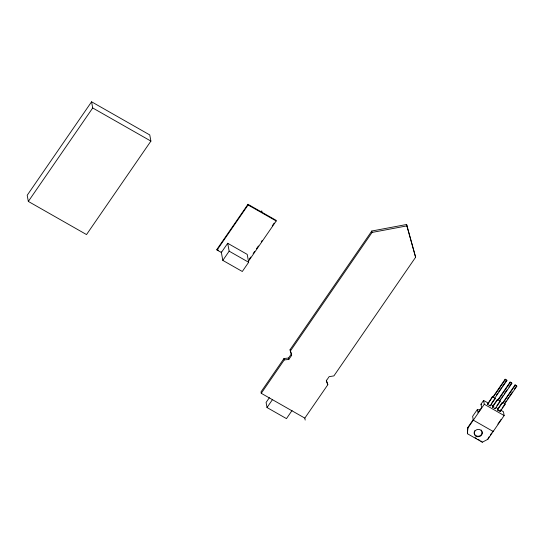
<?xml version="1.0" encoding="UTF-8"?>
<svg xmlns="http://www.w3.org/2000/svg" width="544" height="544" viewBox="0 0 544 544"><rect width="100%" height="100%" fill="white"/><g stroke="black" fill="none" stroke-linecap="round" stroke-linejoin="round"><path stroke-width="0.82" d="M473.226 419.655L467.826 427.502L467.452 433.738L482.324 442.204L487.784 439.321L504.152 415.562L503.452 411.747L500.507 410.074M467.452 433.738L467.826 427.502M91.576 101.796L27.2 195.269L28.329 201.43L86.523 234.573L150.899 141.1L149.763 134.939L91.576 101.796L92.704 107.957L28.329 201.43M221.238 251.811L222.809 260.386L242.304 271.49L248.656 262.276L247.207 254.381L227.705 243.277L221.36 252.491L217.056 250.043L216.934 249.356L247.962 204.299L276.066 220.306L276.196 220.986L248.506 261.195M217.056 250.043L248.091 204.979L247.962 204.299M222.809 260.386L229.16 251.172L227.705 243.277M249.336 259.128L250.764 257.047M253.15 253.579L254.585 251.498M256.496 248.73L258.407 245.956M261.27 241.794L262.222 240.407M272.252 225.848L274.162 223.081M304.824 418.118L327.814 384.737L326.291 380.793L329.134 376.666L333.9 375.897L415.616 257.251L406.62 224.488L371.79 231.023L290.074 349.676L291.394 353.906L288.551 358.04L283.982 358.516L260.998 391.898L261.256 393.305L304.824 418.118L305.184 420.07M261.256 393.305L284.24 359.924L283.982 358.516M284.24 359.924L288.81 359.448L291.652 355.32L290.333 351.084L372.048 232.431L406.878 225.896L415.616 257.251M269.362 397.698L266.084 402.458L267.016 407.538L286.464 418.615L292.04 410.516M267.016 407.538L272.592 399.439M480.692 409.482A3.312 3.04 -10.4 0 1 477.401 409.421L472.62 416.357L473.321 420.165L493.19 431.48L493.095 430.97M477.401 409.421L478.013 412.78L481.603 407.572L480.991 404.206L483.582 400.432L488.002 402.948M467.915 428.006L484.282 404.246L483.582 400.432M492.3 396.794L492.932 397.582L492.3 396.794L487.533 404.328L490.232 405.865L495.088 398.813L494.455 398.018L495.088 398.813M487.533 404.328L492.388 397.276M492.844 397.1L505.158 379.222L506.763 380.14L506.852 380.623L494.544 398.5M492.932 397.582L505.247 379.712L505.158 379.222M496.346 395.264L497.767 393.203M498.719 391.83L501.554 387.702M502.506 386.328L506.763 380.14M491.463 403.458L494.999 398.324M497.277 399.622L497.91 400.418L497.277 399.622L492.415 406.674L492.504 407.157L495.203 408.694L500.058 401.642L499.426 400.846L500.847 398.786M492.504 407.157L497.366 400.105M497.821 399.935L510.129 382.058L511.741 382.976L511.829 383.459L499.514 401.336L500.058 401.642M497.91 400.418L510.218 382.541L510.129 382.058M501.792 397.412L503.214 395.345M504.166 393.972L507.001 389.851M508.898 387.097L511.741 382.976M496.883 405.647L499.97 401.159M506.294 400.928L504.404 403.682L505.036 404.478L500.174 411.529L497.481 409.992L497.393 409.51L502.248 402.458L502.88 403.247L502.248 402.458M497.481 409.992L502.336 402.941M502.792 402.764L515.1 384.887L516.712 385.805L516.8 386.288L504.492 404.165L505.036 404.478M502.88 403.247L515.195 385.376L515.1 384.887M507.239 399.554L508.66 397.494M509.606 396.12L512.448 391.993M514.345 389.246L516.236 386.492M501.412 409.122L500.174 411.529M502.296 407.837L504.948 403.988M489.042 436.852L487.784 439.321M490.396 434.894L491.742 432.929M497.882 424.096L501.024 419.533M92.704 107.957L150.899 141.1M248.091 204.979L276.196 220.986M505.247 379.712L506.852 380.623M510.218 382.541L511.829 383.459M515.195 385.376L516.8 386.288M229.16 251.172L248.656 262.276M490.946 404.627L493.884 406.3M496.094 407.558L498.304 408.816M216.934 249.356L218.368 250.179M497.393 409.51L499.412 410.659M484.282 404.246L504.152 415.562M475.15 437.662L476.564 438.471M477.979 439.28L479.393 440.082M480.814 440.892L482.324 442.204M326.339 380.174L327.814 384.737M499.426 400.846L499.514 401.336M495.115 408.211L495.203 408.694M490.144 405.375L490.232 405.865M406.62 224.488L406.878 225.896M371.79 231.023L372.048 232.431M291.394 353.906L291.652 355.32M290.074 349.676L290.333 351.084M261.739 210.8L262.018 212.303M288.551 358.04L288.81 359.448M480.991 404.206A3.312 3.04 -10.4 0 1 481.644 404.702M482.079 431.691A4.019 3.692 -10.4 0 1 477.435 436.234A4.019 3.692 -10.4 0 1 474.796 430.658M481.134 430.012A4.019 3.692 -10.4 0 1 481.732 430.794M476.075 436.247A4.019 3.692 -10.4 0 0 482.256 433.16A4.019 3.692 -10.4 0 0 476.428 429.842A4.019 3.692 -10.4 0 0 476.075 436.247"/></g></svg>
